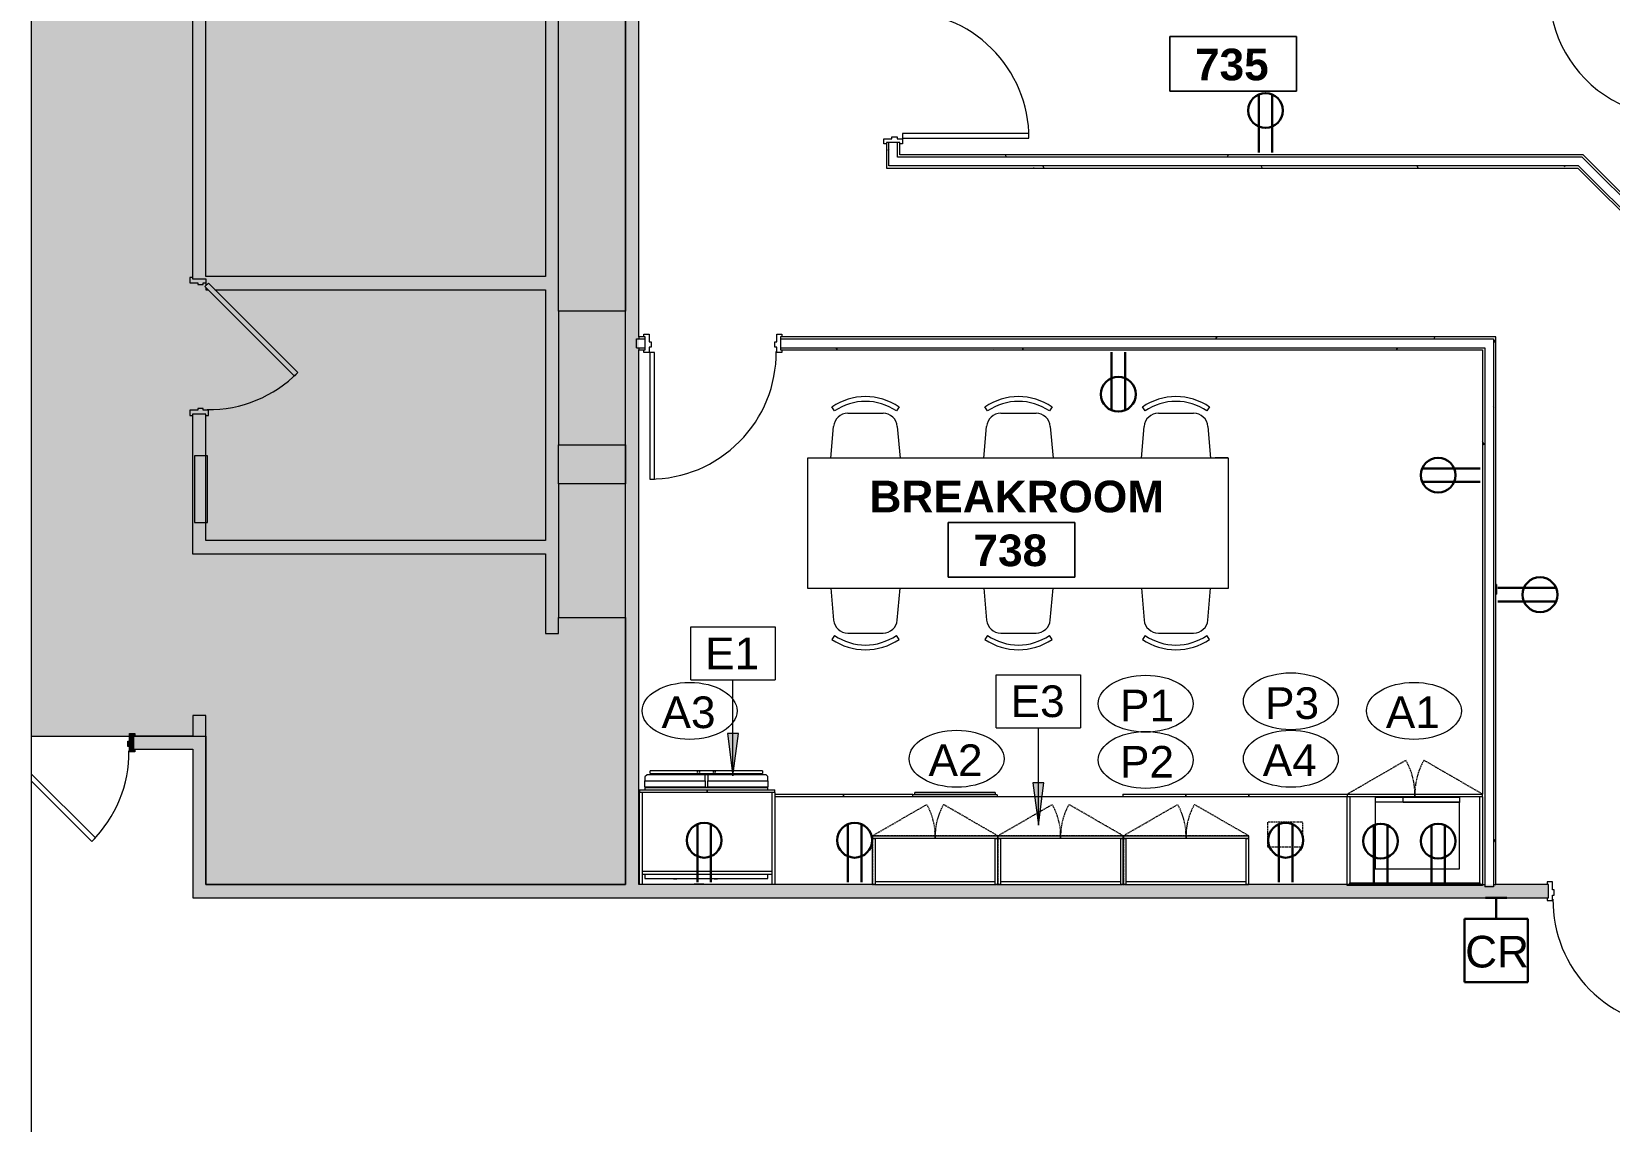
# Model space of a CAD drawing. Header units: inches. Extents: x 1076 to 2563, y 349 to 2134.
# Drawn here: x 1083.7 to 1532.6, y 1431.7 to 1741.7 of the extents above; entities that cross this region are included whole.
import ezdxf

# ---------------------------------------------------------------- set-up
doc = ezdxf.new("R2010")
doc.units = ezdxf.units.IN
doc.header["$MEASUREMENT"] = 0
doc.linetypes.add('Dash', pattern=[0.25, 0.125, -0.125])
doc.linetypes.add('Hidden', pattern=[0.28125, 0.1875, -0.09375])
for name, color, linetype, lineweight in [('A-ANNO-KEYN', 231, 'Continuous', 9), ('A-ANNO-NOTE', 131, 'Continuous', 30), ('A-AREA-IDEN', 2, 'Continuous', 9), ('A-DETL-GENF', 92, 'Continuous', 9), ('A-DETL-MEDM', 33, 'Continuous', 20), ('A-DETL-THIN', 151, 'Continuous', 9), ('A-DOOR', 31, 'Continuous', 13), ('A-WALL', 113, 'Continuous', 13), ('A-WALL-PATT', 111, 'Continuous', 13), ('E-ELEC-FIXT', 91, 'Continuous', 9), ('I-FURN', 30, 'Continuous', 9), ('I-WALL', 2, 'Continuous', 13), ('P-SANR-FIXT-IDEN', 2, 'Continuous', 9), ('Q-CASE', 31, 'Continuous', 13), ('Q-CASE-HDLN', 31, 'Dash', 9), ('Q-SPCQ', 91, 'Continuous', 9), ('Q-SPCQ-HDLN', 91, 'Dash', 9), ('Q-SPCQ-IDEN', 132, 'Continuous', 9)]:
    doc.layers.add(name, color=color, linetype=linetype, lineweight=lineweight)
doc.styles.add('Arial', font='arial.ttf', dxfattribs={"height": 9})
doc.styles.add('Swis721 Lt BT', font='swissl.ttf', dxfattribs={"height": 9})
doc.styles.add('Swis721 Lt BT_B', font='', dxfattribs={"height": 9})
doc.styles.get('Swis721 Lt BT_B').set_extended_font_data('Swis721 Lt BT', bold=True)
pattern_1 = [(0, (0, 0), (30.72, 7.68), [1.267, -21.773, 1.267, -21.773, -122.88]), (0, (0, 0), (30.72, 7.68), [-46.08, 1.267, -44.813, 1.267, -21.773, -53.76]), (0, (0, 0), (30.72, 7.68), [-115.2, 1.267, -14.093, 1.267, -37.133]), (120, (11.52, 3.84), (-22.011075, 22.7643), [1.267, -21.773, 1.267, -21.773, -122.88]), (120, (11.52, 3.84), (-22.011075, 22.7643), [-46.08, 1.267, -44.813, 1.267, -21.773, -53.76]), (120, (11.52, 3.84), (-22.011075, 22.7643), [-115.2, 1.267, -14.093, 1.267, -37.133]), (240, (15.36, 19.2), (-8.708925, -30.4443), [1.267, -21.773, 1.267, -21.773, -122.88]), (240, (15.36, 19.2), (-8.708925, -30.4443), [-46.08, 1.267, -44.813, 1.267, -21.773, -53.76]), (240, (15.36, 19.2), (-8.708925, -30.4443), [-115.2, 1.267, -14.093, 1.267, -37.133])]

# ---------------------------------------------------------------- blocks, each defined once
blk = doc.blocks.new('Door - Single - Solid Door-7733015-Level XX  POWER _ SIGNAL')
at = {"layer": 'A-DOOR'}
h = blk.add_hatch(color=250, dxfattribs=at)
h.paths.add_polyline_path([(23.62, 2.21), (23.62, 2.71), (22.12, 2.71), (22.12, 1.21), (21.62, 1.21), (21.62, -0.29), (22.12, -0.29), (22.12, -2.54), (23.62, -2.54), (23.62, -1.79), (23.24, -1.79), (23.24, 1.96), (23.62, 1.96)], flags=0)
h.paths.add_polyline_path([(-13.63, -0.29), (-13.63, 1.21), (-14.13, 1.21), (-14.13, 1.96), (-15.26, 1.96), (-15.26, -1.79), (-15.63, -1.79), (-15.63, -2.54), (-14.13, -2.54), (-14.13, -0.29)], flags=0)
at = {"layer": 'A-DOOR', "color": 8, "lineweight": 20}
for p, q in [((-14.01, 2.71), (11.45, 28.17)), ((12.42, 27.2), (-13.03, 1.74)), ((11.45, 28.17), (12.42, 27.2)), ((-14.13, 1.21), (-14.13, 1.96)), ((-13.63, 1.21), (-14.13, 1.21)), ((-13.03, 1.74), (-14.01, 2.71)), ((-13.63, -0.29), (-13.63, 1.21)), ((22.12, 1.21), (21.62, 1.21)), ((21.62, 1.21), (21.62, -0.29)), ((23.62, 2.71), (22.12, 2.71)), ((22.12, 2.71), (22.12, 1.21)), ((23.62, 1.96), (23.62, 2.71)), ((-15.63, -1.79), (-15.63, -2.54)), ((-15.63, -2.54), (-14.13, -2.54)), ((-14.13, -2.54), (-14.13, -0.29)), ((-14.13, -0.29), (-13.63, -0.29)), ((21.62, -0.29), (22.12, -0.29)), ((22.12, -0.29), (22.12, -2.54)), ((22.12, -2.54), (23.62, -2.54)), ((23.62, -2.54), (23.62, -1.79))]:
    blk.add_line(p, q, dxfattribs=at)
at = {"layer": 'A-DOOR', "lineweight": 9}
blk.add_arc((-14.01, 2.71), 36, 359.5, 45, dxfattribs=at)
blk = doc.blocks.new('Door - Single - Solid Door-7669203-Level XX  POWER _ SIGNAL')
at = {"layer": 'A-DOOR'}
h = blk.add_hatch(color=250, dxfattribs=at)
h.paths.add_polyline_path([(-15.63, 3.15), (-15.63, 2.4), (-15.26, 2.4), (-15.26, -2.22), (-15.63, -2.22), (-15.63, -2.97), (-14.13, -2.97), (-14.13, 0.15), (-13.63, 0.15), (-13.63, 1.65), (-14.13, 1.65), (-14.13, 3.15), (-15.26, 3.15)], flags=0)
h.paths.add_polyline_path([(22.12, 3.15), (22.12, 1.65), (21.62, 1.65), (21.62, 0.15), (22.12, 0.15), (22.12, -2.97), (23.62, -2.97), (23.62, -2.22), (23.24, -2.22), (23.24, 2.4), (23.62, 2.4), (23.62, 3.15), (23.24, 3.15)], flags=0)
at = {"layer": 'A-DOOR', "color": 8, "lineweight": 20}
for p, q in [((-50.01, 4.53), (-14.01, 4.53)), ((-50.01, 3.15), (-50.01, 4.53)), ((-14.01, 4.53), (-14.01, 3.15)), ((-14.01, 3.15), (-50.01, 3.15)), ((-15.63, 3.15), (-15.63, 2.4)), ((-14.13, 1.65), (-14.13, 3.15)), ((-13.63, 1.65), (-14.13, 1.65)), ((-14.13, -2.97), (-14.13, 0.15)), ((-14.13, 0.15), (-13.63, 0.15)), ((-13.63, 0.15), (-13.63, 1.65)), ((22.12, 1.65), (21.62, 1.65)), ((21.62, 1.65), (21.62, 0.15)), ((21.62, 0.15), (22.12, 0.15)), ((23.62, 3.15), (22.12, 3.15)), ((22.12, 3.15), (22.12, 1.65)), ((22.12, 0.15), (22.12, -2.97)), ((23.62, 2.4), (23.62, 3.15)), ((-15.63, -2.22), (-15.63, -2.97)), ((-15.63, -2.97), (-14.13, -2.97)), ((22.12, -2.97), (23.62, -2.97)), ((23.62, -2.97), (23.62, -2.22))]:
    blk.add_line(p, q, dxfattribs=at)
at = {"layer": 'A-DOOR', "lineweight": 9}
blk.add_arc((-14.01, 3.15), 36, 359.5, 180, dxfattribs=at)
blk = doc.blocks.new('Door - Single - Solid Door-7733027-Level XX  POWER _ SIGNAL')
at = {"layer": 'A-DOOR'}
blk.add_hatch(color=250, dxfattribs=at).paths.add_polyline_path([(22.12, -2.71), (23.62, -2.71), (23.62, -1.96), (23.24, -1.96), (23.24, 1.79), (23.62, 1.79), (23.62, 2.54), (22.12, 2.54), (22.12, 0.29), (21.62, 0.29), (21.62, -1.21), (22.12, -1.21), (22.12, -1.96)], flags=0)
at = {"layer": 'A-DOOR', "color": 8, "lineweight": 20}
for p, q in [((21.62, 0.29), (22.12, 0.29)), ((21.62, -1.21), (21.62, 0.29)), ((22.12, 2.54), (23.62, 2.54)), ((22.12, 0.29), (22.12, 2.54)), ((23.62, 2.54), (23.62, 1.79)), ((22.12, -1.21), (21.62, -1.21)), ((22.12, -2.71), (22.12, -1.21)), ((23.62, -2.71), (22.12, -2.71)), ((23.62, -1.96), (23.62, -2.71)), ((12.42, -27.2), (-5.72, -9.05)), ((-5.72, -11), (11.45, -28.17)), ((11.45, -28.17), (12.42, -27.2))]:
    blk.add_line(p, q, dxfattribs=at)
at = {"layer": 'A-DOOR', "lineweight": 9}
blk.add_arc((-14.01, -2.71), 36, 315, 0.5, dxfattribs=at)
blk = doc.blocks.new('Door - Single - Solid Door-7174112-Level XX  POWER _ SIGNAL')
at = {"layer": 'A-DOOR'}
for p, q in [((-14.01, 38.71), (-12.63, 38.71)), ((-14.01, 2.71), (-14.01, 38.71)), ((-12.63, 38.71), (-12.63, 2.71)), ((-12.63, 2.71), (-14.01, 2.71))]:
    blk.add_line(p, q, dxfattribs=at)
at = {"layer": 'A-DOOR', "lineweight": 9}
for p, q in [((-15.63, 2.71), (-15.63, 1.96)), ((-14.13, 2.71), (-15.63, 2.71)), ((-14.13, 1.21), (-14.13, 2.71)), ((-13.63, 1.21), (-14.13, 1.21)), ((-13.63, -0.29), (-13.63, 1.21)), ((22.12, 1.21), (21.62, 1.21)), ((21.62, 1.21), (21.62, -0.29)), ((23.62, 2.71), (22.12, 2.71)), ((22.12, 2.71), (22.12, 1.21)), ((23.62, 1.96), (23.62, 2.71)), ((-15.63, -1.79), (-15.63, -2.54)), ((-15.63, -2.54), (-14.13, -2.54)), ((-14.13, -2.54), (-14.13, -0.29)), ((-14.13, -0.29), (-13.63, -0.29)), ((21.62, -0.29), (22.12, -0.29)), ((22.12, -0.29), (22.12, -2.54)), ((22.12, -2.54), (23.62, -2.54)), ((23.62, -2.54), (23.62, -1.79))]:
    blk.add_line(p, q, dxfattribs=at)
blk.add_arc((-14.01, 2.71), 36, 359.5, 90, dxfattribs=at)
blk = doc.blocks.new('A-Dishwasher - A-Dishwasher-7542660-Level XX  POWER _ SIGNAL')
at = {"layer": 'Q-SPCQ'}
for p, q in [((-12, 10.75), (-12, 11.25)), ((12, 11.25), (-12, 11.25)), ((11.43, 12), (-11.43, 12)), ((-11.43, 11.5), (-11.43, 12)), ((-11.43, 11.5), (11.43, 11.5)), ((-9.56, 11.53), (-9.56, 11.25)), ((-9.31, 11.25), (-9.31, 11.53)), ((9.31, 11.54), (9.31, 11.25)), ((9.56, 11.25), (9.56, 11.54)), ((11.43, 12), (11.43, 11.5)), ((12, 11.25), (12, 10.75))]:
    blk.add_line(p, q, dxfattribs=at)
blk = doc.blocks.new('A-Microwave - 800 Watt-1_5CuFt-4748816-Level XX  POWER _ SIGNAL')
at = {"layer": 'Q-SPCQ'}
for p, q in [((17.11, -8.38), (-6.89, -8.38)), ((-6.89, -8.38), (-6.89, -27.38)), ((17.11, -27.38), (17.11, -8.38)), ((-6.89, -27.25), (9.11, -27.25)), ((-6.89, -28.75), (-6.89, -27.25)), ((-6.89, -27.38), (17.11, -27.38)), ((9.11, -28.75), (-6.89, -28.75)), ((9.11, -27.25), (9.11, -28.75)), ((17.11, -28.75), (9.11, -28.75)), ((10.48, -28.75), (10.48, -28.88)), ((11.86, -28.75), (11.86, -28.88)), ((11.92, -28.88), (11.92, -28.75)), ((12.42, -28.75), (12.42, -28.88)), ((13.79, -28.88), (13.79, -28.75)), ((14.23, -28.75), (14.23, -28.88)), ((15.61, -28.88), (15.61, -28.75)), ((17.11, -28.75), (17.11, -27.38))]:
    blk.add_line(p, q, dxfattribs=at)
blk = doc.blocks.new('CW Cupbd2 - Fridge 80_h x 24_d - 2 Doors 2-7546946-Level XX  POWER _ SIGNAL')
at = {"layer": 'Q-CASE', "lineweight": 9}
for p, q in [((2, 29.31), (21.25, 29.31)), ((2, 29.31), (2, 28.56)), ((21.25, 28.56), (2, 28.56)), ((2.75, 28.56), (2.75, 6.06)), ((21.25, 28.56), (21.25, 29.31)), ((21.25, 29.31), (40.5, 29.31)), ((21.25, 29.31), (21.25, 28.56)), ((40.5, 28.56), (21.25, 28.56)), ((39.75, 6.06), (39.75, 28.56)), ((40.5, 28.56), (40.5, 29.31)), ((39.75, 6.06), (2.75, 6.06)), ((2.75, 6.06), (2.75, 5.31)), ((2.75, 5.31), (39.75, 5.31)), ((39.75, 5.31), (39.75, 6.06))]:
    blk.add_line(p, q, dxfattribs=at)
at = {"layer": 'Q-CASE', "lineweight": 20}
for p, q in [((2, 2.36), (2, 28.56)), ((40.5, 28.56), (40.5, 2.36)), ((2.75, 5.31), (2.75, 2.36)), ((39.75, 2.36), (39.75, 5.31)), ((2.75, 2.36), (2, 2.36)), ((40.5, 2.36), (39.75, 2.36))]:
    blk.add_line(p, q, dxfattribs=at)
blk = doc.blocks.new('CW Cupbd Combined - Oven Tower 96_h x 24_d _2 Microwaves_-7605141-Level XX  POWER _ SIGNAL')
at = {"layer": 'Q-CASE', "linetype": 'Hidden', "lineweight": 9}
for p, q in [((2, 31.31), (18.67, 40.94)), ((40.5, 31.31), (23.82, 40.94))]:
    blk.add_line(p, q, dxfattribs=at)
at = {"layer": 'Q-CASE', "lineweight": 9}
for p, q in [((2, 31.31), (21.25, 31.31)), ((2, 31.31), (2, 30.56)), ((21.25, 30.56), (2, 30.56)), ((21.25, 30.56), (21.25, 31.31)), ((21.25, 31.31), (40.5, 31.31)), ((21.25, 31.31), (21.25, 30.56)), ((40.5, 30.56), (21.25, 30.56)), ((40.5, 30.56), (40.5, 31.31))]:
    blk.add_line(p, q, dxfattribs=at)
at = {"layer": 'Q-CASE', "lineweight": 20}
for p, q in [((2, 5.31), (2, 30.56)), ((2.75, 30.56), (2.75, 5.31)), ((39.75, 5.31), (39.75, 30.56)), ((40.5, 30.56), (40.5, 5.31)), ((2.75, 5.31), (2, 5.31)), ((2.75, 6.06), (39.75, 6.06)), ((2.75, 5.31), (2.75, 6.06)), ((39.75, 5.31), (2.75, 5.31)), ((39.75, 6.06), (39.75, 5.31)), ((40.5, 5.31), (39.75, 5.31))]:
    blk.add_line(p, q, dxfattribs=at)
at = {"layer": 'Q-CASE', "linetype": 'Hidden', "lineweight": 9}
for centre, start, end in [((2, 31.31), 359.5, 30), ((40.5, 31.31), 150, 180.5)]:
    blk.add_arc(centre, 19.25, start, end, dxfattribs=at)
blk = doc.blocks.new('CW Cupbd2 - UB 34_5_h x 24_d - 2 Doors - 2 Shelves-7604715-Level XX  POWER _ SIGNAL')
at = {"layer": 'Q-CASE', "lineweight": 9}
for p, q in [((2, -25.61), (2, -26.36)), ((19.89, -26.36), (2, -26.36)), ((19.89, -26.36), (19.89, -25.61)), ((19.89, -25.61), (19.89, -26.36)), ((37.78, -26.36), (19.89, -26.36)), ((37.78, -26.36), (37.78, -25.61))]:
    blk.add_line(p, q, dxfattribs=at)
blk = doc.blocks.new('A-Refrigerator - A-Refrigerator-4739113-Level XX  POWER _ SIGNAL')
at = {"layer": 'Q-SPCQ'}
for p, q in [((17.5, 13.75), (-17.5, 13.75)), ((-17.5, 13.75), (-17.5, 12.55)), ((-3.18, 14), (-3.18, 13.75)), ((-3.16, 14), (-3.18, 14)), ((-3.18, 14), (-2.18, 14)), ((-2.18, 14), (-2.2, 14)), ((-2.18, 13.75), (-2.18, 14)), ((8.38, 14), (8.38, 13.75)), ((8.4, 14), (8.38, 14)), ((8.38, 14), (9.38, 14)), ((9.38, 14), (9.36, 14)), ((9.38, 13.75), (9.38, 14)), ((17.5, 12.55), (17.5, 13.75)), ((-17.5, -11.45), (-17.5, -12)), ((-17.5, -12), (17.5, -12)), ((-0.36, -12.19), (-17.5, -12.19)), ((-17.5, -12.19), (-17.5, -12.25)), ((-17.5, -12.25), (-0.36, -12.25)), ((-17.5, -14), (-17.5, -12.25)), ((-0.36, -12.25), (-0.36, -12.19)), ((17.5, -12.19), (-0.36, -12.19)), ((-0.36, -12.25), (-0.36, -14)), ((0.39, -12.25), (17.5, -12.25)), ((0.39, -14), (0.39, -12.25)), ((17.5, -12), (17.5, -11.45)), ((17.5, -12.25), (17.5, -12.19)), ((17.5, -12.25), (17.5, -14)), ((-0.36, -14), (-17.5, -14)), ((-17.5, -14), (-17.5, -15.21)), ((-17.5, -15.21), (-16.96, -15.75)), ((-16.96, -15.75), (-0.36, -15.75)), ((-2.41, -16.13), (-16, -16.13)), ((-16, -16.88), (-16, -16.13)), ((-16, -16.88), (16, -16.88)), ((-14.19, -15.75), (-14.19, -16.13)), ((-14.19, -15.75), (-14.19, -16.18)), ((-13.81, -16.13), (-13.81, -15.75)), ((-13.81, -16.18), (-13.81, -15.75)), ((-2.42, -15.75), (-2.42, -16.18)), ((-2.42, -15.75), (-2.42, -16.18)), ((2.05, -16.13), (-2.05, -16.13)), ((-2.04, -16.2), (-2.04, -15.75)), ((-2.04, -16.2), (-2.04, -15.75)), ((-0.36, -15.75), (-0.36, -14)), ((-0.36, -15.75), (0.39, -15.75)), ((17.5, -14), (0.39, -14)), ((0.39, -14), (0.39, -15.75)), ((0.39, -15.75), (16.89, -15.75)), ((2.04, -15.75), (2.04, -16.2)), ((2.04, -15.75), (2.04, -16.2)), ((16, -16.13), (2.41, -16.13)), ((2.42, -16.18), (2.42, -15.75)), ((2.42, -16.18), (2.42, -15.75)), ((13.81, -15.75), (13.81, -16.13)), ((13.81, -15.75), (13.81, -16.18)), ((14.19, -16.13), (14.19, -15.75)), ((14.19, -16.18), (14.19, -15.75)), ((16, -16.13), (16, -16.88)), ((16.89, -15.75), (17.5, -15.14)), ((17.5, -15.14), (17.5, -14))]:
    blk.add_line(p, q, dxfattribs=at)
for centre, start, end in [((-2.25, -16.5), 90, 270), ((-2.25, -16.5), 270, 90), ((2.25, -16.5), 90, 270), ((2.25, -16.5), 270, 90)]:
    blk.add_arc(centre, 0.375, start, end, dxfattribs=at)
blk = doc.blocks.new('C-Counter Top - ADJ HEIGHT-7769889-Level XX  POWER _ SIGNAL')
at = {"layer": 'Q-CASE', "lineweight": 9}
blk.add_line((115.8, 25), (-47.01, 25), dxfattribs=at)
blk = doc.blocks.new('CW Cupbd Ohead1 - 37_h x 13 7_8_d - 2 Doors - Open Below-7611470-Level XX  POWER _ SIGNAL')
at = {"layer": 'Q-CASE', "linetype": 'Hidden', "lineweight": 9}
for p, q in [((2, 16.24), (17.45, 25.16)), ((37.68, 16.24), (22.23, 25.16))]:
    blk.add_line(p, q, dxfattribs=at)
at = {"layer": 'Q-CASE', "lineweight": 9}
for p, q in [((2, 16.24), (19.84, 16.24)), ((2, 16.24), (2, 15.45)), ((19.84, 15.45), (2, 15.45)), ((2, 15.45), (2.75, 15.45)), ((2, 2.36), (2, 15.45)), ((2.75, 15.45), (2.75, 2.36)), ((19.84, 15.45), (19.84, 16.24)), ((19.84, 16.24), (37.68, 16.24)), ((19.84, 16.24), (19.84, 15.45)), ((37.68, 15.45), (19.84, 15.45)), ((36.93, 15.45), (37.68, 15.45)), ((36.93, 2.36), (36.93, 15.45)), ((37.68, 15.45), (37.68, 16.24)), ((37.68, 2.36), (37.68, 15.45)), ((2.75, 2.36), (2, 2.36)), ((36.93, 3.11), (2.75, 3.11)), ((2.75, 2.36), (36.93, 2.36)), ((37.68, 2.36), (36.93, 2.36))]:
    blk.add_line(p, q, dxfattribs=at)
at = {"layer": 'Q-CASE', "linetype": 'Hidden', "lineweight": 9}
for centre, start, end in [((2, 16.24), 359.5, 30), ((37.68, 16.24), 150, 180.5)]:
    blk.add_arc(centre, 17.84, start, end, dxfattribs=at)
at = {"layer": 'Q-CASE-HDLN'}
for p, q in [((37.68, 16.24), (2, 16.24)), ((2, 16.24), (2, 2.36)), ((37.68, 2.36), (37.68, 16.24)), ((2, 2.36), (37.68, 2.36))]:
    blk.add_line(p, q, dxfattribs=at)
blk = doc.blocks.new('CW Drawers - UB 34_5_h x 24_d - 4 Equal Drawers-7778418-Level XX  POWER _ SIGNAL')
at = {"layer": 'Q-CASE', "lineweight": 9}
for q in [(30.78, 26.36), (2.78, 25.61)]:
    blk.add_line((2.78, 26.36), q, dxfattribs=at)
blk = doc.blocks.new('CW Cupbd2 - UB 34_5_h x 24_d - 2 Doors - 2 Shelves-7605663-Level XX  POWER _ SIGNAL')
at = {"layer": 'Q-CASE', "lineweight": 9}
for p, q in [((2, -26.11), (2, -26.36)), ((21.72, -26.36), (2, -26.36)), ((21.72, -26.36), (21.72, -25.61)), ((21.72, -25.61), (21.72, -26.36)), ((41.19, -26.36), (21.72, -26.36))]:
    blk.add_line(p, q, dxfattribs=at)
blk = doc.blocks.new('Casework 48 - Casework 1-7575917-Level XX  POWER _ SIGNAL')
at = {"layer": 'Q-CASE', "lineweight": 9}
for p, q in [((1424.25, 1620.4), (1304.43, 1620.4)), ((1304.43, 1620.4), (1304.43, 1583.4)), ((1424.05, 1620.43), (1420.46, 1620.43)), ((1424.25, 1583.4), (1424.25, 1620.4)), ((1304.43, 1583.4), (1424.25, 1583.4)), ((1304.63, 1583.38), (1308.76, 1583.38))]:
    blk.add_line(p, q, dxfattribs=at)
blk = doc.blocks.new('Door - Single - Solid Door-V12-Level XX  POWER _ SIGNAL')
at = {"layer": 'A-DOOR', "lineweight": 9}
for p, q in [((-15.63, 2.54), (-14.13, 2.54)), ((-15.63, 1.79), (-15.63, 2.54)), ((-14.13, 2.54), (-14.13, 0.29)), ((-14.13, 0.29), (-13.63, 0.29)), ((-13.63, 0.29), (-13.63, -1.21)), ((21.62, 0.29), (22.12, 0.29)), ((21.62, -1.21), (21.62, 0.29)), ((22.12, 2.54), (23.62, 2.54)), ((22.12, 0.29), (22.12, 2.54)), ((23.62, 2.54), (23.62, 1.79)), ((-15.63, -2.71), (-15.63, -1.96)), ((-14.13, -2.71), (-15.63, -2.71)), ((-14.13, -1.21), (-14.13, -2.71)), ((-13.63, -1.21), (-14.13, -1.21)), ((22.12, -1.21), (21.62, -1.21)), ((22.12, -2.71), (22.12, -1.21)), ((23.62, -2.71), (22.12, -2.71)), ((23.62, -1.96), (23.62, -2.71))]:
    blk.add_line(p, q, dxfattribs=at)
at = {"layer": 'A-DOOR'}
for p, q in [((-12.63, -2.71), (-14.01, -2.71)), ((-14.01, -2.71), (-14.01, -38.71)), ((-12.63, -38.71), (-12.63, -2.71)), ((-14.01, -38.71), (-12.63, -38.71))]:
    blk.add_line(p, q, dxfattribs=at)
at = {"layer": 'A-DOOR', "lineweight": 9}
blk.add_arc((-14.01, -2.71), 36, 270, 0.5, dxfattribs=at)
blk = doc.blocks.new('F-Chairs - Side 01-3064985-Level XX  POWER _ SIGNAL')
at = {"layer": 'I-FURN'}
for p, q in [((-9.57, -3.52), (-8.8, -4.64)), ((8.8, -4.64), (9.57, -3.52)), ((5.02, -5.32), (-5.02, -5.32)), ((-9.07, -9.03), (-9.86, -18.1)), ((9.86, -18.1), (9.07, -9.03))]:
    blk.add_line(p, q, dxfattribs=at)
for centre, radius, start, end in [((0, -17.51), 16.94, 55.6197, 124.3803), ((0, -17.51), 15.59, 55.6197, 124.3803), ((-5.02, -9.38), 4.06, 90, 175.0303), ((5.02, -9.38), 4.06, 4.9697, 90)]:
    blk.add_arc(centre, radius, start, end, dxfattribs=at)
blk = doc.blocks.new('F-Chairs - Side 01-7650284-Level XX  POWER _ SIGNAL')
at = {"layer": 'I-FURN'}
for p, q in [((-9.07, 9.03), (-9.85, 18.05)), ((9.85, 18.05), (9.07, 9.03)), ((-9.57, 3.52), (-8.8, 4.64)), ((5.02, 5.32), (-5.02, 5.32)), ((8.8, 4.64), (9.57, 3.52))]:
    blk.add_line(p, q, dxfattribs=at)
for centre, radius, start, end in [((-5.02, 9.38), 4.06, 184.9697, 270), ((5.02, 9.38), 4.06, 270, 355.0303), ((0, 17.51), 15.59, 235.6197, 304.3803), ((0, 17.51), 16.94, 235.6197, 304.3803)]:
    blk.add_arc(centre, radius, start, end, dxfattribs=at)
blk = doc.blocks.new('PS - Power Device _Wall Base_ - Duplex-V67-Level XX  POWER _ SIGNAL')
at = {"layer": 'E-ELEC-FIXT'}
for p, q in [((2239.39, 885.76), (2242.14, 885.76)), ((2239.39, 885.76), (2239.39, 885.58)), ((2242.14, 885.58), (2242.14, 885.76))]:
    blk.add_line(p, q, dxfattribs=at)
blk = doc.blocks.new('A-Coffee Maker-generic - A-Coffee Maker-generic-3789961-Level XX  POWER _ SIGNAL')
at = {"layer": 'Q-SPCQ-HDLN'}
for p, q in [((-5, 3.5), (-5, -3.5)), ((5, 3.5), (-5, 3.5)), ((5, -3.5), (5, 3.5)), ((-5, -3.5), (5, -3.5))]:
    blk.add_line(p, q, dxfattribs=at)
blk = doc.blocks.new('Break Line1 - Break Line 2-7655656-Level XX  POWER _ SIGNAL')
at = {"layer": 'A-DETL-MEDM'}
blk.add_line((1.5, 0), (1199.4, 0), dxfattribs=at)
blk = doc.blocks.new('Room Tag - Room Name and Number-3379422-Level XX  POWER _ SIGNAL')
at = {"layer": 'A-AREA-IDEN'}
for p, q in [((-0.1881, -0.1636), (-0.1881, -0.0018)), ((-0.1881, -0.0018), (0.1869, -0.0018)), ((0.1869, -0.0018), (-0.1881, -0.0018)), ((-0.1881, -0.0018), (-0.1881, -0.1636)), ((0.1869, -0.0018), (0.1869, -0.1636)), ((0.1869, -0.1636), (0.1869, -0.0018)), ((0.1869, -0.1636), (-0.1881, -0.1636)), ((-0.1881, -0.1636), (0.1869, -0.1636))]:
    blk.add_line(p, q, dxfattribs=at)
blk = doc.blocks.new('Keynote Tag - Keynote Number - Boxed-135510-Level XX  POWER _ SIGNAL')
at = {"layer": 'A-ANNO-KEYN'}
for p, q in [((-0.125, -0.0792), (-0.125, 0.0781)), ((-0.125, 0.0781), (0.125, 0.0781)), ((0.125, 0.0781), (0.125, -0.0792)), ((-0.125, -0.0792), (0.125, -0.0792))]:
    blk.add_line(p, q, dxfattribs=at)
blk = doc.blocks.new('Appliance_Specialty Equipment Tag - Standard-3515593-Level XX  POWER _ SIGNAL')
at = {"layer": 'Q-SPCQ-IDEN'}
blk.add_ellipse((-0.0499, 0.0037), major_axis=(-0.1406, 0), ratio=0.600473, dxfattribs=at)
blk = doc.blocks.new('Plumbing Equipment Tag - Standard-3394155-Level XX  POWER _ SIGNAL')
at = {"layer": 'P-SANR-FIXT-IDEN'}
blk.add_ellipse((-0.0499, 0.0037), major_axis=(-0.1406, 0), ratio=0.600473, dxfattribs=at)

msp = doc.modelspace()

# ---------------------------------------------------------------- hatches: boundary and pattern name
at = {"layer": 'A-ANNO-KEYN'}
for points in [[(1283.23, 1530.03), (1284.81, 1542.03), (1281.65, 1542.03)], [(1370.13, 1516), (1371.71, 1528), (1368.55, 1528)]]:
    msp.add_hatch(color=256, dxfattribs=at).paths.add_polyline_path(points, flags=0)
at = {"layer": 'A-DETL-GENF'}
h = msp.add_hatch(color=9, dxfattribs=at)
h.paths.add_polyline_path([(1252.68, 1499.04), (1252.68, 1575.02), (1233.62, 1575.02), (1233.62, 1570.5), (1229.87, 1570.5), (1229.87, 1593.15), (1129.5, 1593.15), (1129.5, 1632.54), (1128.75, 1632.54), (1128.75, 1634.04), (1131, 1634.04), (1131, 1634.54), (1132.5, 1634.54), (1132.5, 1634.04), (1134, 1634.04), (1134, 1632.54), (1133.25, 1632.54), (1133.28, 1621.02), (1133.75, 1621.02), (1133.75, 1602.02), (1133.25, 1602.02), (1133.28, 1596.9), (1229.87, 1596.9), (1229.87, 1668.29), (1135.87, 1668.29), (1134, 1670.17), (1133.25, 1669.42), (1133.25, 1670.29), (1132.5, 1670.29), (1132.5, 1669.79), (1131, 1669.79), (1131, 1670.29), (1128.75, 1670.29), (1128.75, 1671.79), (1129.5, 1671.79), (1129.5, 1748.74), (1133.25, 1748.74), (1133.28, 1672.04), (1229.87, 1672.04), (1229.87, 1793.11), (1180.62, 1793.11), (1180.62, 1796.86), (1155.65, 1796.86), (1155.65, 1919.11), (1125.15, 1919.11), (1125.15, 1918.36), (1123.65, 1918.36), (1123.65, 1920.61), (1123.15, 1920.61), (1123.15, 1922.11), (1123.65, 1922.11), (1123.65, 1923.61), (1125.15, 1923.61), (1125.15, 1922.86), (1155.65, 1922.86), (1155.65, 1976.84), (1230.9, 1976.84), (1230.9, 2113.98), (1083.68, 2113.98), (1083.68, 2113.92), (1093.52, 2113.92), (1093.52, 2095.92), (1083.68, 2095.92), (1083.68, 1922.86), (1085.9, 1922.86), (1085.9, 1923.61), (1087.4, 1923.61), (1087.4, 1922.11), (1087.9, 1922.11), (1087.9, 1920.61), (1087.4, 1920.61), (1087.4, 1918.36), (1085.9, 1918.36), (1085.9, 1919.11), (1083.68, 1919.11), (1083.68, 1541.3), (1111.53, 1541.3), (1111.53, 1542.05), (1113.03, 1542.05), (1113.03, 1541.3), (1129.53, 1541.3), (1129.53, 1547.15), (1133.28, 1547.15), (1133.28, 1499.04), (1174.4, 1499.04)], flags=0)
h.paths.add_polyline_path([(1233.62, 1613.02), (1252.68, 1613.02), (1252.68, 1624.17), (1233.62, 1624.17)], flags=0)
h.paths.add_polyline_path([(1252.68, 1662.17), (1252.68, 1756.99), (1233.62, 1756.99), (1233.62, 1662.17)], flags=0)
h.paths.add_polyline_path([(1133.28, 1668.29), (1133.25, 1668.29), (1133.28, 1668.94), (1133.93, 1668.29)], flags=0)
h.paths.add_polyline_path([(1133.25, 1787.24), (1129.5, 1787.24), (1129.5, 1796.86), (1142.12, 1796.86), (1142.12, 1793.11), (1133.25, 1793.11), (1133.25, 1787.61)], flags=0)
at = {"layer": 'A-WALL'}
for points in [[(1252.68, 1624.17), (1252.68, 1662.17), (1233.62, 1662.17), (1233.62, 1624.17)], [(1233.62, 1575.02), (1252.68, 1575.02), (1252.68, 1613.02), (1233.62, 1613.02), (1233.62, 1589.2)]]:
    msp.add_hatch(color=250, dxfattribs=at).paths.add_polyline_path(points, flags=0)
at = {"layer": 'A-WALL-PATT', "lineweight": 9}
h = msp.add_hatch(dxfattribs=at)
h.set_pattern_fill('FP_1', color=256, style=0, pattern_type=2)
h.set_pattern_definition(pattern_1)
h.paths.add_polyline_path([(1327.59, 1702.92), (1327.59, 1710.14), (1326.97, 1710.14), (1326.97, 1702.92)], flags=0)
h.paths.add_polyline_path([(1326.97, 1748.64), (1327.59, 1748.64), (1327.59, 1805.08), (1326.97, 1805.08), (1326.97, 1768.41)], flags=0)
h = msp.add_hatch(dxfattribs=at)
h.set_pattern_fill('FP_1', color=256, style=0, pattern_type=2)
h.set_pattern_definition(pattern_1)
h.paths.add_polyline_path([(1330.72, 1706.04), (1330.72, 1710.14), (1330.09, 1710.14), (1330.09, 1706.04)], flags=0)
h.paths.add_polyline_path([(1330.72, 1748.64), (1330.72, 1805.08), (1330.09, 1805.08), (1330.09, 1748.64)], flags=0)
for points in [[(1256.43, 1499.04), (1256.43, 1796.86), (1252.68, 1796.86), (1252.68, 1499.04)], [(1233.62, 1570.5), (1233.62, 1793.11), (1229.87, 1793.11), (1229.87, 1570.5)], [(1133.75, 1602.02), (1133.75, 1621.02), (1133.25, 1621.02), (1133.25, 1602.02)], [(1229.87, 1593.15), (1229.87, 1596.9), (1133.25, 1596.9), (1133.25, 1593.15), (1174.4, 1593.15)], [(1129.53, 1495.29), (1133.28, 1495.29), (1133.28, 1547.15), (1129.53, 1547.15), (1129.53, 1499.04)], [(1129.53, 1537.55), (1129.53, 1541.3), (1112.65, 1541.3), (1112.65, 1537.55)]]:
    msp.add_hatch(color=7, dxfattribs=at).paths.add_polyline_path(points, flags=0)
h = msp.add_hatch(color=7, dxfattribs=at)
h.paths.add_polyline_path([(1129.5, 1593.15), (1133.25, 1593.15), (1133.25, 1632.92), (1129.5, 1632.92)], flags=0)
h.paths.add_polyline_path([(1131, 1671.42), (1133.25, 1671.42), (1133.25, 1748.74), (1129.5, 1748.74), (1129.5, 1671.42)], flags=0)
h.paths.add_polyline_path([(1133.25, 1787.24), (1133.25, 1793.11), (1129.5, 1793.11), (1129.5, 1787.24)], flags=0)
h = msp.add_hatch(dxfattribs=at)
h.set_pattern_fill('FP_1', color=256, style=0, pattern_type=2)
h.set_pattern_definition(pattern_1)
h.paths.add_polyline_path([(1525.13, 1706.04), (1525.76, 1706.04), (1525.13, 1706.67), (1330.72, 1706.67), (1330.72, 1706.04), (1524.87, 1706.04)], flags=0)
h = msp.add_hatch(dxfattribs=at)
h.set_pattern_fill('FP_1', color=256, style=0, pattern_type=2)
h.set_pattern_definition(pattern_1)
h.paths.add_polyline_path([(1523.58, 1702.92), (1524.46, 1702.92), (1523.84, 1703.54), (1327.59, 1703.54), (1327.59, 1702.92), (1517.41, 1702.92)], flags=0)
h = msp.add_hatch(dxfattribs=at)
h.set_pattern_fill('FP_1', color=256, style=0, pattern_type=2)
h.set_pattern_definition(pattern_1)
h.paths.add_polyline_path([(1561.83, 1664.67), (1562.71, 1664.67), (1560, 1667.38), (1560, 1666.5), (1561.83, 1664.67)], flags=0)
h.paths.add_polyline_path([(1556.87, 1669.63), (1556.87, 1670.51), (1524.46, 1702.92), (1523.58, 1702.92), (1556.25, 1670.25)], flags=0)
h = msp.add_hatch(color=7, dxfattribs=at)
h.paths.add_polyline_path([(1229.87, 1668.29), (1229.87, 1672.04), (1133.25, 1672.04), (1133.25, 1669.42), (1134, 1670.17), (1135.87, 1668.29), (1174.4, 1668.29)], flags=0)
h.paths.add_polyline_path([(1133.93, 1668.29), (1133.25, 1668.97), (1133.25, 1668.29)], flags=0)
h = msp.add_hatch(dxfattribs=at)
h.set_pattern_fill('FP_1', color=256, style=0, pattern_type=2)
h.set_pattern_definition(pattern_1)
h.paths.add_polyline_path([(1499.67, 1654.29), (1500.25, 1654.29), (1500.25, 1654.92), (1296.8, 1654.92), (1296.8, 1654.29), (1499.62, 1654.29)], flags=0)
h.paths.add_polyline_path([(1258.3, 1654.29), (1258.3, 1654.92), (1256.43, 1654.92), (1256.43, 1654.29), (1257.37, 1654.29)], flags=0)
h = msp.add_hatch(dxfattribs=at)
h.set_pattern_fill('FP_1', color=256, style=0, pattern_type=2)
h.set_pattern_definition(pattern_1)
h.paths.add_polyline_path([(1500.25, 1499.04), (1500.25, 1654.29), (1499.62, 1654.29), (1499.62, 1499.04)], flags=0)
h = msp.add_hatch(dxfattribs=at)
h.set_pattern_fill('FP_1', color=256, style=0, pattern_type=2)
h.set_pattern_definition(pattern_1)
h.paths.add_polyline_path([(1496.5, 1651.17), (1497.12, 1651.17), (1497.12, 1651.79), (1296.8, 1651.79), (1296.8, 1651.17), (1468.41, 1651.17)], flags=0)
h.paths.add_polyline_path([(1258.3, 1651.17), (1258.3, 1651.79), (1256.43, 1651.79), (1256.43, 1651.17), (1256.59, 1651.17)], flags=0)
h = msp.add_hatch(dxfattribs=at)
h.set_pattern_fill('FP_1', color=256, style=0, pattern_type=2)
h.set_pattern_definition(pattern_1)
h.paths.add_polyline_path([(1497.12, 1499.04), (1497.12, 1651.17), (1496.5, 1651.17), (1496.5, 1499.04)], flags=0)
h = msp.add_hatch(color=7, dxfattribs=at)
h.paths.add_polyline_path([(1556.25, 1495.29), (1556.25, 1499.04), (1553.8, 1499.04), (1553.8, 1495.29)], flags=0)
h.paths.add_polyline_path([(1321.4, 1495.29), (1515.3, 1495.29), (1515.3, 1499.04), (1133.28, 1499.04), (1133.28, 1495.29), (1294.93, 1495.29)], flags=0)

# ---------------------------------------------------------------- linework, layer by layer
at = {"layer": 'A-ANNO-KEYN'}
for p, q in [((1283.23, 1530.03), (1283.23, 1557.27)), ((1284.81, 1542.03), (1281.65, 1542.03)), ((1281.65, 1542.03), (1283.23, 1530.03)), ((1283.23, 1530.03), (1284.81, 1542.03)), ((1370.13, 1516), (1370.13, 1543.65)), ((1371.71, 1528), (1368.55, 1528)), ((1368.55, 1528), (1370.13, 1516)), ((1370.13, 1516), (1371.71, 1528))]:
    msp.add_line(p, q, dxfattribs=at)
at = {"layer": 'A-ANNO-NOTE'}
for p, q in [((1432.85, 1707.32), (1432.85, 1723.85)), ((1432.85, 1707.32), (1432.85, 1723.85)), ((1436.69, 1707.32), (1436.69, 1723.85)), ((1390.96, 1650.51), (1390.96, 1633.99)), ((1394.79, 1650.51), (1394.79, 1633.99)), ((1394.79, 1650.51), (1394.79, 1633.99)), ((1495.84, 1617.45), (1479.32, 1617.45)), ((1495.84, 1613.62), (1479.32, 1613.62)), ((1495.84, 1613.62), (1479.32, 1613.62)), ((1500.9, 1583.45), (1517.43, 1583.45)), ((1500.9, 1583.45), (1517.43, 1583.45)), ((1500.9, 1579.62), (1517.43, 1579.62)), ((1273.13, 1499.7), (1273.13, 1516.22)), ((1273.13, 1499.7), (1273.13, 1516.22)), ((1276.96, 1499.7), (1276.96, 1516.22)), ((1315.95, 1499.7), (1315.95, 1516.22)), ((1315.95, 1499.7), (1315.95, 1516.22)), ((1319.78, 1499.7), (1319.78, 1516.22)), ((1438.57, 1499.7), (1438.57, 1516.22)), ((1438.57, 1499.7), (1438.57, 1516.22)), ((1442.4, 1499.7), (1442.4, 1516.22)), ((1465.59, 1499.45), (1465.59, 1515.97)), ((1469.42, 1499.45), (1469.42, 1515.97)), ((1469.42, 1499.45), (1469.42, 1515.97)), ((1481.96, 1499.45), (1481.96, 1515.97)), ((1485.79, 1499.45), (1485.79, 1515.97)), ((1485.79, 1499.45), (1485.79, 1515.97)), ((1497.37, 1495.29), (1503.37, 1495.29)), ((1500.37, 1495.29), (1500.37, 1489.29)), ((1509.37, 1489.29), (1491.37, 1489.29)), ((1491.37, 1489.29), (1491.37, 1471.29)), ((1509.37, 1471.29), (1509.37, 1489.29)), ((1491.37, 1471.29), (1509.37, 1471.29))]:
    msp.add_line(p, q, dxfattribs=at)
for centre in [(1434.77, 1719.28), (1392.88, 1638.55), (1483.88, 1615.53), (1512.86, 1581.53), (1275.05, 1511.66), (1317.86, 1511.66), (1440.49, 1511.66), (1467.5, 1511.41), (1483.88, 1511.41)]:
    msp.add_circle(centre, 4.95, dxfattribs=at)
at = {"layer": 'A-DETL-THIN'}
for p, q in [((1252.68, 1499.04), (1252.68, 1796.86)), ((1083.68, 1541.3), (1133.28, 1541.3)), ((1133.28, 1541.3), (1133.28, 1499.04)), ((1133.28, 1499.04), (1252.68, 1499.04))]:
    msp.add_line(p, q, dxfattribs=at)
at = {"layer": 'A-WALL'}
for p, q in [((1327.59, 1703.54), (1327.59, 1710.14)), ((1330.09, 1706.04), (1330.09, 1710.14)), ((1524.87, 1706.04), (1330.09, 1706.04)), ((1524.87, 1706.04), (1559.37, 1671.54)), ((1523.84, 1703.54), (1327.59, 1703.54)), ((1523.84, 1703.54), (1556.87, 1670.51)), ((1255.8, 1654.29), (1258.3, 1654.29)), ((1296.8, 1654.29), (1499.62, 1654.29)), ((1499.62, 1654.29), (1499.62, 1498.42)), ((1255.8, 1651.79), (1258.3, 1651.79)), ((1296.8, 1651.79), (1497.12, 1651.79)), ((1497.12, 1651.79), (1497.12, 1498.42))]:
    msp.add_line(p, q, dxfattribs=at)
at = {"layer": 'A-WALL', "color": 8, "lineweight": 20}
for p, q in [((1252.68, 1662.17), (1233.62, 1662.17)), ((1233.62, 1624.17), (1252.68, 1624.17)), ((1252.68, 1613.02), (1233.62, 1613.02)), ((1233.62, 1575.02), (1252.68, 1575.02))]:
    msp.add_line(p, q, dxfattribs=at)
at = {"layer": 'A-WALL', "lineweight": 9}
for p, q in [((1233.62, 1662.17), (1233.62, 1624.17)), ((1252.68, 1624.17), (1252.68, 1662.17)), ((1233.62, 1613.02), (1233.62, 1575.02)), ((1252.68, 1575.02), (1252.68, 1613.02))]:
    msp.add_line(p, q, dxfattribs=at)
at = {"layer": 'I-WALL', "color": 8, "lineweight": 20}
for p, q in [((1256.43, 1654.92), (1256.43, 1796.86)), ((1229.87, 1793.11), (1229.87, 1672.04)), ((1233.62, 1662.17), (1233.62, 1756.99)), ((1252.68, 1756.99), (1252.68, 1662.17)), ((1129.5, 1748.74), (1129.5, 1671.42)), ((1133.25, 1672.04), (1133.25, 1748.74)), ((1129.5, 1671.42), (1133.25, 1671.42)), ((1229.87, 1672.04), (1133.25, 1672.04)), ((1133.25, 1671.42), (1133.25, 1669.42)), ((1133.25, 1668.97), (1133.25, 1668.29)), ((1133.25, 1668.29), (1133.93, 1668.29)), ((1135.87, 1668.29), (1229.87, 1668.29)), ((1229.87, 1668.29), (1229.87, 1596.9)), ((1256.43, 1499.04), (1256.43, 1651.17)), ((1129.5, 1632.92), (1129.5, 1593.15)), ((1133.25, 1632.92), (1129.5, 1632.92)), ((1133.25, 1596.9), (1133.25, 1632.92)), ((1133.75, 1621.02), (1130, 1621.02)), ((1130, 1621.02), (1130, 1602.02)), ((1133.75, 1602.02), (1133.75, 1621.02)), ((1233.62, 1613.02), (1233.62, 1624.17)), ((1252.68, 1624.17), (1252.68, 1613.02)), ((1130, 1602.02), (1133.75, 1602.02)), ((1229.87, 1596.9), (1133.25, 1596.9)), ((1129.5, 1593.15), (1229.87, 1593.15)), ((1229.87, 1593.15), (1229.87, 1570.5)), ((1233.62, 1570.5), (1233.62, 1575.02)), ((1252.68, 1575.02), (1252.68, 1499.04)), ((1229.87, 1570.5), (1233.62, 1570.5)), ((1129.53, 1547.15), (1129.53, 1541.3)), ((1133.28, 1547.15), (1129.53, 1547.15)), ((1133.28, 1499.04), (1133.28, 1547.15)), ((1129.53, 1541.3), (1112.65, 1541.3)), ((1112.65, 1541.3), (1112.65, 1537.55)), ((1112.65, 1537.55), (1129.53, 1537.55)), ((1129.53, 1537.55), (1129.53, 1495.29)), ((1129.53, 1495.29), (1515.3, 1495.29)), ((1252.68, 1499.04), (1133.28, 1499.04)), ((1322.93, 1499.04), (1256.43, 1499.04)), ((1496.5, 1499.04), (1430, 1499.04)), ((1515.3, 1499.04), (1500.25, 1499.04)), ((1515.3, 1495.29), (1515.3, 1499.04))]:
    msp.add_line(p, q, dxfattribs=at)
at = {"layer": 'I-WALL'}
for p, q in [((1326.97, 1710.14), (1326.97, 1702.92)), ((1330.72, 1710.14), (1326.97, 1710.14)), ((1330.72, 1706.67), (1330.72, 1710.14)), ((1525.13, 1706.67), (1330.72, 1706.67)), ((1564.01, 1667.79), (1525.13, 1706.67)), ((1326.97, 1702.92), (1523.58, 1702.92)), ((1523.58, 1702.92), (1556.25, 1670.25)), ((1258.3, 1654.92), (1256.43, 1654.92)), ((1256.43, 1654.92), (1256.43, 1654.29)), ((1258.3, 1651.17), (1258.3, 1654.92)), ((1500.25, 1654.92), (1296.8, 1654.92)), ((1296.8, 1654.92), (1296.8, 1651.17)), ((1500.25, 1499.04), (1500.25, 1654.92)), ((1256.43, 1651.79), (1256.43, 1651.17)), ((1256.43, 1651.17), (1258.3, 1651.17)), ((1296.8, 1651.17), (1496.5, 1651.17)), ((1496.5, 1651.17), (1496.5, 1524.79)), ((1496.5, 1524.04), (1496.5, 1499.04)), ((1496.5, 1499.04), (1497.12, 1499.04)), ((1499.62, 1499.04), (1500.25, 1499.04))]:
    msp.add_line(p, q, dxfattribs=at)
at = {"layer": 'I-WALL', "lineweight": 9}
for p, q in [((1255.8, 1651.79), (1255.8, 1654.29)), ((1499.62, 1498.42), (1497.12, 1498.42))]:
    msp.add_line(p, q, dxfattribs=at)

# ---------------------------------------------------------------- block references
at = {"layer": 'A-ANNO-KEYN', "xscale": 95.99999999999994, "yscale": 95.99999999999994, "zscale": 95.99999999999994}
for p in [(1283.23, 1564.88), (1370.13, 1551.26)]:
    msp.add_blockref('Keynote Tag - Keynote Number - Boxed-135510-Level XX  POWER _ SIGNAL', p, dxfattribs=at)
at = {"layer": 'A-AREA-IDEN', "xscale": 95.99999999999994, "yscale": 95.99999999999994, "zscale": 95.99999999999994}
for p in [(1425.59, 1740.47), (1362.57, 1602.25)]:
    msp.add_blockref('Room Tag - Room Name and Number-3379422-Level XX  POWER _ SIGNAL', p, dxfattribs=at)
at = {"layer": 'A-DETL-GENF', "rotation": 89.99999999999987}
msp.add_blockref('Break Line1 - Break Line 2-7655656-Level XX  POWER _ SIGNAL', (1083.68, 934.45), dxfattribs=at)
at = {"layer": 'A-DOOR'}
for name, p, rotation in [('Door - Single - Solid Door-7669203-Level XX  POWER _ SIGNAL', (1537.39, 1756.63), 180), ('Door - Single - Solid Door-V12-Level XX  POWER _ SIGNAL', (1328.75, 1725.39), 89.99999999999987), ('Door - Single - Solid Door-7733015-Level XX  POWER _ SIGNAL', (1131.28, 1656.16), 269.9999999999999), ('Door - Single - Solid Door-7174112-Level XX  POWER _ SIGNAL', (1538.54, 1497.26), 180)]:
    msp.add_blockref(name, p, dxfattribs=dict(at, rotation=rotation))
for name, p in [('Door - Single - Solid Door-V12-Level XX  POWER _ SIGNAL', (1273.56, 1653.13)), ('Door - Single - Solid Door-7733027-Level XX  POWER _ SIGNAL', (1089.41, 1539.52))]:
    msp.add_blockref(name, p, dxfattribs=at)
at = {"layer": 'E-ELEC-FIXT', "rotation": 270.0000000000001}
msp.add_blockref('PS - Power Device _Wall Base_ - Duplex-V67-Level XX  POWER _ SIGNAL', (614.67, 3823.79), dxfattribs=at)
at = {"layer": 'E-ELEC-FIXT'}
msp.add_blockref('PS - Power Device _Wall Base_ - Duplex-V67-Level XX  POWER _ SIGNAL', (-967.21, 613.47), dxfattribs=at)
at = {"layer": 'I-FURN', "rotation": 180}
for name, p in [('F-Chairs - Side 01-7650284-Level XX  POWER _ SIGNAL', (1320.93, 1638.45)), ('F-Chairs - Side 01-7650284-Level XX  POWER _ SIGNAL', (1364.46, 1638.45)), ('F-Chairs - Side 01-7650284-Level XX  POWER _ SIGNAL', (1409.29, 1638.45)), ('F-Chairs - Side 01-3064985-Level XX  POWER _ SIGNAL', (1320.93, 1565.29)), ('F-Chairs - Side 01-3064985-Level XX  POWER _ SIGNAL', (1364.46, 1565.29)), ('F-Chairs - Side 01-3064985-Level XX  POWER _ SIGNAL', (1409.29, 1565.29))]:
    msp.add_blockref(name, p, dxfattribs=at)
at = {"layer": 'P-SANR-FIXT-IDEN', "xscale": 95.99999999999994, "yscale": 95.99999999999994, "zscale": 95.99999999999994}
for p in [(1405.48, 1550.16), (1446.75, 1550.85), (1405.48, 1534.15)]:
    msp.add_blockref('Plumbing Equipment Tag - Standard-3394155-Level XX  POWER _ SIGNAL', p, dxfattribs=at)
at = {"layer": 'Q-CASE', "lineweight": 9}
for name, p in [('Casework 48 - Casework 1-7575917-Level XX  POWER _ SIGNAL', (0, 0)), ('CW Cupbd Combined - Oven Tower 96_h x 24_d _2 Microwaves_-7605141-Level XX  POWER _ SIGNAL', (1456, 1493.48)), ('CW Cupbd2 - Fridge 80_h x 24_d - 2 Doors 2-7546946-Level XX  POWER _ SIGNAL', (1254.68, 1496.68)), ('C-Counter Top - ADJ HEIGHT-7769889-Level XX  POWER _ SIGNAL', (1342.19, 1499.04)), ('CW Drawers - UB 34_5_h x 24_d - 4 Equal Drawers-7778418-Level XX  POWER _ SIGNAL', (1427.21, 1498.43)), ('CW Cupbd Ohead1 - 37_h x 13 7_8_d - 2 Doors - Open Below-7611470-Level XX  POWER _ SIGNAL', (1320.93, 1496.68)), ('CW Cupbd Ohead1 - 37_h x 13 7_8_d - 2 Doors - Open Below-7611470-Level XX  POWER _ SIGNAL', (1356.62, 1496.68)), ('CW Cupbd Ohead1 - 37_h x 13 7_8_d - 2 Doors - Open Below-7611470-Level XX  POWER _ SIGNAL', (1392.31, 1496.68))]:
    msp.add_blockref(name, p, dxfattribs=at)
at = {"layer": 'Q-CASE', "lineweight": 9, "rotation": 180}
for name, p in [('CW Cupbd2 - UB 34_5_h x 24_d - 2 Doors - 2 Shelves-7605663-Level XX  POWER _ SIGNAL', (1336.37, 1498.43)), ('CW Cupbd2 - UB 34_5_h x 24_d - 2 Doors - 2 Shelves-7604715-Level XX  POWER _ SIGNAL', (1431.99, 1498.43))]:
    msp.add_blockref(name, p, dxfattribs=at)
at = {"layer": 'Q-SPCQ', "rotation": 180}
for name, p in [('A-Refrigerator - A-Refrigerator-4739113-Level XX  POWER _ SIGNAL', (1275.69, 1514.55)), ('A-Microwave - 800 Watt-1_5CuFt-4748816-Level XX  POWER _ SIGNAL', (1483.04, 1495.16))]:
    msp.add_blockref(name, p, dxfattribs=at)
at = {"layer": 'Q-SPCQ'}
for name, p in [('A-Dishwasher - A-Dishwasher-7542660-Level XX  POWER _ SIGNAL', (1346.37, 1513.29)), ('A-Coffee Maker-generic - A-Coffee Maker-generic-3789961-Level XX  POWER _ SIGNAL', (1440.37, 1513.29))]:
    msp.add_blockref(name, p, dxfattribs=at)
at = {"layer": 'Q-SPCQ-IDEN', "xscale": 95.99999999999994, "yscale": 95.99999999999994, "zscale": 95.99999999999994}
for p in [(1275.69, 1548.11), (1481.77, 1548.11), (1351.66, 1534.49), (1446.75, 1534.49)]:
    msp.add_blockref('Appliance_Specialty Equipment Tag - Standard-3515593-Level XX  POWER _ SIGNAL', p, dxfattribs=at)

# ---------------------------------------------------------------- texts
at = {"layer": 'A-ANNO-KEYN', "char_height": 9, "width": 18.786, "attachment_point": 1, "style": 'Arial'}
for s, insert in [('E1', (1275.32, 1569.33)), ('E3', (1362.23, 1555.71))]:
    msp.add_mtext(s, dxfattribs=dict(at, insert=insert))
at = {"layer": 'A-ANNO-NOTE', "lineweight": 9, "insert": (1491.56, 1484.47), "char_height": 9, "width": 20.604, "attachment_point": 1, "style": 'Swis721 Lt BT'}
msp.add_mtext('CR', dxfattribs=at)
at = {"layer": 'A-AREA-IDEN', "char_height": 9, "attachment_point": 1, "style": 'Swis721 Lt BT_B'}
for s, insert, width in [('735', (1414.69, 1736.87), 25.452), ('BREAKROOM', (1322.09, 1613.96), 97.869), ('738', (1351.68, 1598.65), 25.452)]:
    msp.add_mtext(s, dxfattribs=dict(at, insert=insert, width=width))
at = {"layer": 'P-SANR-FIXT-IDEN', "char_height": 9, "width": 17.574, "attachment_point": 1, "style": 'Swis721 Lt BT'}
for s, insert in [('P1', (1393.36, 1554.5)), ('P3', (1434.63, 1555.18)), ('P2', (1393.36, 1538.49))]:
    msp.add_mtext(s, dxfattribs=dict(at, insert=insert))
at = {"layer": 'Q-SPCQ-IDEN', "char_height": 9, "width": 18.786, "attachment_point": 1, "style": 'Arial'}
for s, insert in [('A3', (1262.91, 1552.57)), ('A1', (1468.99, 1552.57)), ('A2', (1338.88, 1538.94)), ('A4', (1433.97, 1538.94))]:
    msp.add_mtext(s, dxfattribs=dict(at, insert=insert))

doc.saveas('drawing.dxf')
